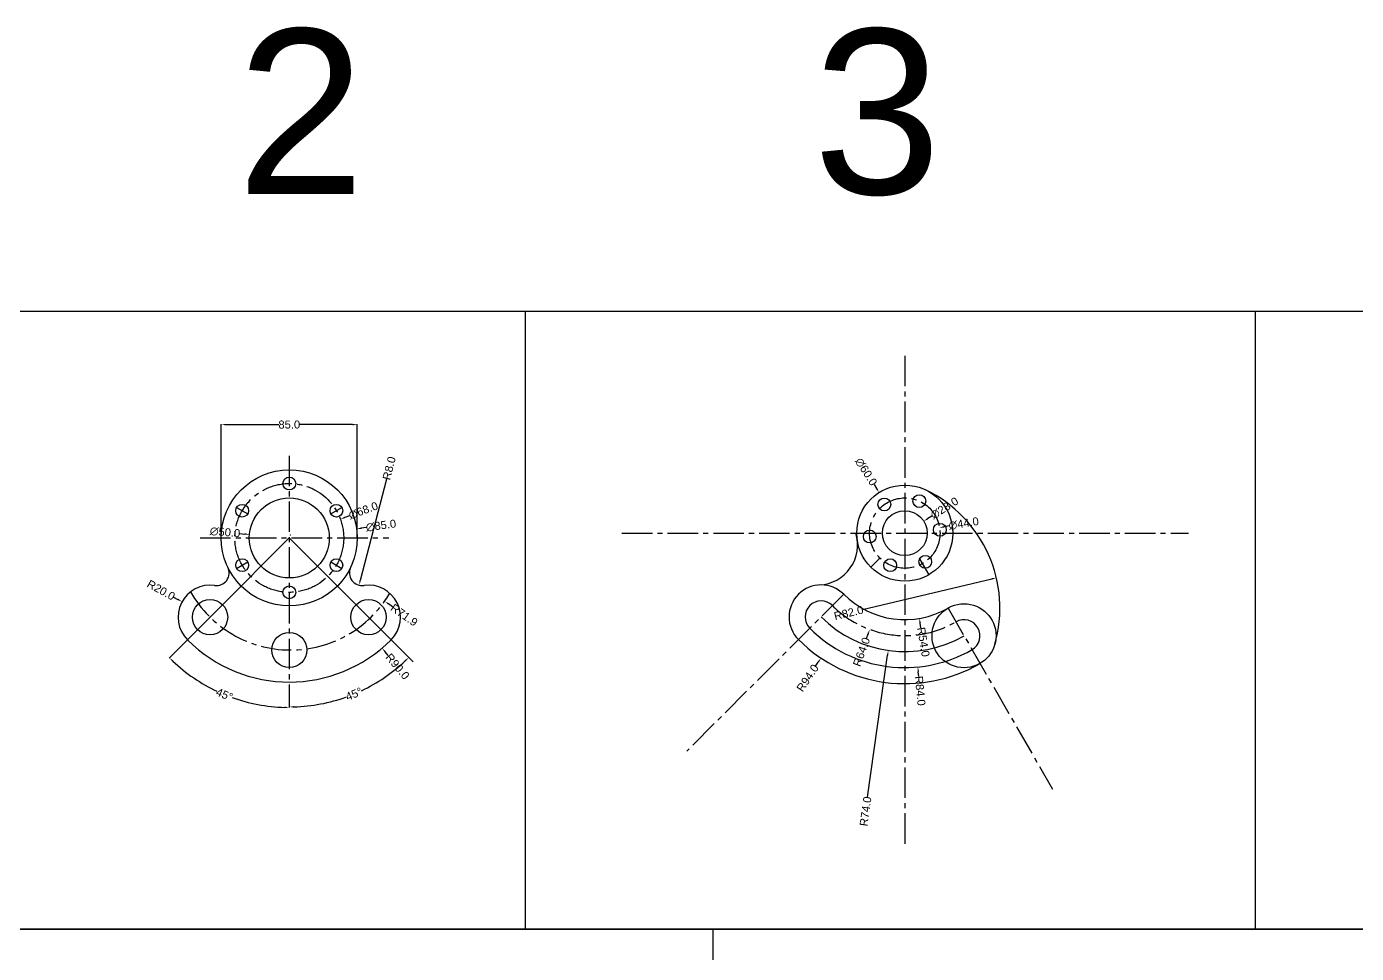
# Model space of a CAD drawing. Header units: millimetres. Extents: x 27 to 4233, y 1813 to 2971.
# Drawn here: x 457 to 1288, y 2392 to 2971 of the extents above; entities that cross this region are included whole.
import ezdxf

# ---------------------------------------------------------------- set-up
doc = ezdxf.new("R2010")
doc.units = ezdxf.units.MM
doc.linetypes.add('CENTER2', pattern=[28.575, 19.05, -3.175, 3.175, -3.175])
doc.styles.get("Standard").update_dxf_attribs({"font": 'arial.ttf'})
doc.dimstyles.get("Standard").update_dxf_attribs({"dimtxt": 5, "dimasz": 3, "dimexe": 0.18, "dimexo": 0.0625, "dimgap": 0.09, "dimtad": 0, "dimdec": 1, "dimzin": 0, "dimdsep": 46, "dimtxsty": 'Standard', "dimcen": 0.09, "dimadec": 0, "dimazin": 0, "dimtfac": 1, "dimtdec": 1, "dimtofl": 0, "dimtmove": 0, "dimatfit": 3, "dimfxl": 1, "dimtolj": 1, "dimtzin": 0, "dimarcsym": 0})

# ---------------------------------------------------------------- blocks, each defined once
blk = doc.blocks.new('*U1')
blk.add_circle((0, 0), 4)
blk = doc.blocks.new('*U2')
at = {"color": 0, "linetype": 'ByBlock', "lineweight": -2, "transparency": 16777216}
blk.add_blockref('*U1', (125.85, 389.79), dxfattribs=at)
for p, rotation in [((96.41, 372.79), 59.99999999999999), ((155.3, 372.79), 299.9999999999999), ((96.41, 338.79), 120), ((155.3, 338.79), 240), ((125.85, 321.79), 180)]:
    blk.add_blockref('*U1', p, dxfattribs=dict(at, rotation=rotation))
blk = doc.blocks.new('*D3')
at = {"color": 0, "lineweight": -2, "transparency": 16777216}
blk.add_line((548.12, 2578.67), (545.92, 2576.47), dxfattribs=at)
for start, end in [(226.62316, 244.7423), (250.2577, 268.37684)]:
    blk.add_arc((620.93, 2651.48), 105.9, start, end, dxfattribs=at)
at = {"color": 0, "transparency": 16777216}
for points in [[(547.85, 2574.15), (548.55, 2574.86), (546.05, 2576.6)], [(617.94, 2546.12), (617.92, 2545.12), (620.93, 2545.58)]]:
    blk.add_solid(points, dxfattribs=at)
at = {"layer": 'Defpoints', "color": 0, "transparency": 16777216}
for p in [(620.93, 2702.84), (576.81, 2607.36), (548.16, 2578.71), (567.98, 2559.77), (620.93, 2545.58)]:
    blk.add_point(p, dxfattribs=at)
at = {"color": 0, "transparency": 16777216, "insert": (580.4, 2553.64), "char_height": 5, "attachment_point": 5, "rotation": 337.5}
blk.add_mtext('\\A1;45°', dxfattribs=at)
blk = doc.blocks.new('*D4')
at = {"color": 0, "lineweight": -2, "transparency": 16777216}
for start, end in [(295.26652, 313.37165), (271.62835, 289.73348)]:
    blk.add_arc((620.93, 2651.48), 105.56, start, end, dxfattribs=at)
at = {"color": 0, "transparency": 16777216}
for points in [[(693.07, 2575.1), (693.77, 2574.39), (695.57, 2576.84)], [(623.94, 2545.46), (623.92, 2546.46), (620.93, 2545.92)]]:
    blk.add_solid(points, dxfattribs=at)
at = {"layer": 'Defpoints', "color": 0, "transparency": 16777216}
for p in [(620.93, 2702.84), (620.93, 2651.48), (698.29, 2574.12), (620.93, 2545.58), (648.25, 2549.51)]:
    blk.add_point(p, dxfattribs=at)
at = {"color": 0, "transparency": 16777216, "insert": (661.33, 2553.95), "char_height": 5, "attachment_point": 5, "rotation": 22.5}
blk.add_mtext('\\A1;45°', dxfattribs=at)
blk = doc.blocks.new('*D5')
at = {"color": 0, "lineweight": -2, "transparency": 16777216}
for p, q in [((620.84, 2651.48), (621.02, 2651.48)), ((620.93, 2651.39), (620.93, 2651.57)), ((669, 2657.95), (666.02, 2657.55))]:
    blk.add_line(p, q, dxfattribs=at)
at = {"color": 0, "transparency": 16777216}
blk.add_solid([(665.96, 2658.04), (666.09, 2657.05), (663.05, 2657.15)], dxfattribs=at)
at = {"layer": 'Defpoints', "color": 0, "transparency": 16777216}
for p in [(663.05, 2657.15), (578.81, 2645.81)]:
    blk.add_point(p, dxfattribs=at)
at = {"color": 0, "transparency": 16777216, "insert": (678.21, 2659.18), "char_height": 5, "attachment_point": 5, "rotation": 7.66149}
blk.add_mtext('\\A1;∅85.0', dxfattribs=at)
blk = doc.blocks.new('*D6')
at = {"color": 0, "lineweight": -2, "transparency": 16777216}
for p, q in [((658.46, 2665.31), (655.65, 2664.28)), ((620.84, 2651.48), (621.02, 2651.48)), ((620.93, 2651.39), (620.93, 2651.57))]:
    blk.add_line(p, q, dxfattribs=at)
at = {"color": 0, "transparency": 16777216}
blk.add_solid([(655.47, 2664.74), (655.82, 2663.81), (652.83, 2663.24)], dxfattribs=at)
at = {"layer": 'Defpoints', "color": 0, "transparency": 16777216}
for p in [(652.83, 2663.24), (589.03, 2639.72)]:
    blk.add_point(p, dxfattribs=at)
at = {"color": 0, "transparency": 16777216, "insert": (667.18, 2668.53), "char_height": 5, "attachment_point": 5, "rotation": 20.2334}
blk.add_mtext('\\A1;∅68.0', dxfattribs=at)
blk = doc.blocks.new('*D7')
at = {"color": 0, "lineweight": -2, "transparency": 16777216}
for p, q in [((590.05, 2654.19), (593.04, 2653.93)), ((620.84, 2651.48), (621.02, 2651.48)), ((620.93, 2651.39), (620.93, 2651.57))]:
    blk.add_line(p, q, dxfattribs=at)
at = {"color": 0, "transparency": 16777216}
blk.add_solid([(593.08, 2654.43), (592.99, 2653.43), (596.02, 2653.67)], dxfattribs=at)
at = {"layer": 'Defpoints', "color": 0, "transparency": 16777216}
for p in [(596.02, 2653.67), (645.83, 2649.29)]:
    blk.add_point(p, dxfattribs=at)
at = {"color": 0, "transparency": 16777216, "insert": (580.79, 2655), "char_height": 5, "attachment_point": 5, "rotation": 354.98142}
blk.add_mtext('\\A1;∅50.0', dxfattribs=at)
blk = doc.blocks.new('*D8')
at = {"color": 0, "lineweight": -2, "transparency": 16777216}
for p, q in [((578.43, 2704.01), (578.43, 2722.46)), ((581.43, 2722.28), (614.35, 2722.28)), ((660.43, 2722.28), (627.51, 2722.28)), ((663.43, 2704.01), (663.43, 2722.46))]:
    blk.add_line(p, q, dxfattribs=at)
at = {"color": 0, "transparency": 16777216}
for points in [[(581.43, 2722.78), (581.43, 2721.78), (578.43, 2722.28)], [(660.43, 2722.78), (660.43, 2721.78), (663.43, 2722.28)]]:
    blk.add_solid(points, dxfattribs=at)
at = {"layer": 'Defpoints', "color": 0, "transparency": 16777216}
for p in [(663.43, 2722.28), (578.43, 2703.94), (663.43, 2703.94)]:
    blk.add_point(p, dxfattribs=at)
at = {"color": 0, "transparency": 16777216, "insert": (620.93, 2722.28), "char_height": 5, "attachment_point": 5}
blk.add_mtext('\\A1;85.0', dxfattribs=at)
blk = doc.blocks.new('*D9')
at = {"color": 0, "lineweight": -2, "transparency": 16777216}
for p, q in [((548.67, 2614.55), (551.3, 2613.1)), ((571.34, 2601.98), (571.52, 2601.98)), ((571.43, 2601.89), (571.43, 2602.07))]:
    blk.add_line(p, q, dxfattribs=at)
at = {"color": 0, "transparency": 16777216}
blk.add_solid([(551.54, 2613.54), (551.05, 2612.66), (553.92, 2611.65)], dxfattribs=at)
at = {"layer": 'Defpoints', "color": 0, "transparency": 16777216}
for p in [(553.92, 2611.65), (571.43, 2601.98)]:
    blk.add_point(p, dxfattribs=at)
at = {"color": 0, "transparency": 16777216, "insert": (540.82, 2618.88), "char_height": 5, "attachment_point": 5, "rotation": 331.09692}
blk.add_mtext('\\A1;R20.0', dxfattribs=at)
blk = doc.blocks.new('*D10')
at = {"color": 0, "lineweight": -2, "transparency": 16777216}
for p, q in [((621.61, 2653.35), (621.79, 2653.35)), ((621.7, 2653.26), (621.7, 2653.44)), ((685.36, 2608.49), (682.9, 2610.22))]:
    blk.add_line(p, q, dxfattribs=at)
at = {"color": 0, "transparency": 16777216}
blk.add_solid([(683.19, 2610.62), (682.62, 2609.81), (680.45, 2611.94)], dxfattribs=at)
at = {"layer": 'Defpoints', "color": 0, "transparency": 16777216}
for p in [(621.7, 2653.35), (680.45, 2611.94)]:
    blk.add_point(p, dxfattribs=at)
at = {"color": 0, "transparency": 16777216, "insert": (692.7, 2603.31), "char_height": 5, "attachment_point": 5, "rotation": 324.82541}
blk.add_mtext('\\A1;R71.9', dxfattribs=at)
blk = doc.blocks.new('*D11')
at = {"color": 0, "lineweight": -2, "transparency": 16777216}
for p, q in [((620.84, 2651.48), (621.02, 2651.48)), ((620.93, 2651.39), (620.93, 2651.57)), ((682.77, 2578.05), (680.84, 2580.35))]:
    blk.add_line(p, q, dxfattribs=at)
at = {"color": 0, "transparency": 16777216}
blk.add_solid([(681.22, 2580.67), (680.45, 2580.02), (678.9, 2582.64)], dxfattribs=at)
at = {"layer": 'Defpoints', "color": 0, "transparency": 16777216}
for p in [(620.93, 2651.48), (678.9, 2582.64)]:
    blk.add_point(p, dxfattribs=at)
at = {"color": 0, "transparency": 16777216, "insert": (688.55, 2571.19), "char_height": 5, "attachment_point": 5, "rotation": 310.104}
blk.add_mtext('\\A1;R90.0', dxfattribs=at)
blk = doc.blocks.new('*D12')
at = {"color": 0, "lineweight": -2, "transparency": 16777216}
blk.add_line((681.57, 2688.21), (665.24, 2624.86), dxfattribs=at)
at = {"color": 0, "transparency": 16777216}
blk.add_solid([(664.76, 2624.99), (665.73, 2624.74), (664.5, 2621.96)], dxfattribs=at)
at = {"layer": 'Defpoints', "color": 0, "transparency": 16777216}
for p in [(666.49, 2629.7), (664.5, 2621.96)]:
    blk.add_point(p, dxfattribs=at)
at = {"color": 0, "transparency": 16777216, "insert": (683.33, 2695.01), "char_height": 5, "attachment_point": 5, "rotation": 75.54611}
blk.add_mtext('\\A1;R8.0', dxfattribs=at)
blk = doc.blocks.new('*U122')
blk.add_circle((0, 0), 4)
blk = doc.blocks.new('*U123')
at = {"color": 0, "linetype": 'ByBlock', "lineweight": -2, "transparency": 16777216}
blk.add_blockref('*U122', (2235.85, 1768.37), dxfattribs=at)
for p, rotation in [((2257.75, 1770.48), 299.9999999999999), ((2226.73, 1748.35), 60.00000000000001), ((2270.53, 1752.57), 240), ((2239.51, 1730.44), 120), ((2261.4, 1732.55), 180)]:
    blk.add_blockref('*U122', p, dxfattribs=dict(at, rotation=rotation))
blk = doc.blocks.new('*D161')
at = {"color": 0, "lineweight": -2, "transparency": 16777216}
for p, q in [((1022.45, 2665.12), (1019.91, 2663.52)), ((1005.43, 2654.47), (1005.61, 2654.47)), ((1005.52, 2654.38), (1005.52, 2654.56))]:
    blk.add_line(p, q, dxfattribs=at)
at = {"color": 0, "transparency": 16777216}
blk.add_solid([(1019.64, 2663.95), (1020.17, 2663.1), (1017.37, 2661.92)], dxfattribs=at)
at = {"layer": 'Defpoints', "color": 0, "transparency": 16777216}
for p in [(1017.37, 2661.92), (993.67, 2647.02)]:
    blk.add_point(p, dxfattribs=at)
at = {"color": 0, "transparency": 16777216, "insert": (1030.31, 2670.07), "char_height": 5, "attachment_point": 5, "rotation": 32.17255}
blk.add_mtext('\\A1;∅28.0', dxfattribs=at)
blk = doc.blocks.new('*D162')
at = {"color": 0, "lineweight": -2, "transparency": 16777216}
for p, q in [((1033.16, 2658.95), (1030.2, 2658.47)), ((1005.43, 2654.47), (1005.61, 2654.47)), ((1005.52, 2654.38), (1005.52, 2654.56))]:
    blk.add_line(p, q, dxfattribs=at)
at = {"color": 0, "transparency": 16777216}
blk.add_solid([(1030.12, 2658.96), (1030.28, 2657.98), (1027.23, 2657.99)], dxfattribs=at)
at = {"layer": 'Defpoints', "color": 0, "transparency": 16777216}
for p in [(983.8, 2650.95), (1027.23, 2657.99)]:
    blk.add_point(p, dxfattribs=at)
at = {"color": 0, "transparency": 16777216, "insert": (1042.33, 2660.44), "char_height": 5, "attachment_point": 5, "rotation": 9.20932}
blk.add_mtext('\\A1;∅44.0', dxfattribs=at)
blk = doc.blocks.new('*D163')
at = {"color": 0, "lineweight": -2, "transparency": 16777216}
for p, q in [((986.29, 2684.9), (987.89, 2682.37)), ((1005.43, 2654.47), (1005.61, 2654.47)), ((1005.52, 2654.38), (1005.52, 2654.56))]:
    blk.add_line(p, q, dxfattribs=at)
at = {"color": 0, "transparency": 16777216}
blk.add_solid([(988.31, 2682.63), (987.47, 2682.1), (989.49, 2679.83)], dxfattribs=at)
at = {"layer": 'Defpoints', "color": 0, "transparency": 16777216}
for p in [(989.49, 2679.83), (1021.54, 2629.11)]:
    blk.add_point(p, dxfattribs=at)
at = {"color": 0, "transparency": 16777216, "insert": (981.32, 2692.76), "char_height": 5, "attachment_point": 5, "rotation": 302.28737}
blk.add_mtext('\\A1;∅60.0', dxfattribs=at)
blk = doc.blocks.new('*D164')
at = {"color": 0, "lineweight": -2, "transparency": 16777216}
for p, q in [((1005.43, 2654.47), (1005.61, 2654.47)), ((1005.52, 2654.38), (1005.52, 2654.56)), ((1015.64, 2595.33), (1015.13, 2598.29))]:
    blk.add_line(p, q, dxfattribs=at)
at = {"color": 0, "transparency": 16777216}
blk.add_solid([(1015.62, 2598.37), (1014.64, 2598.2), (1014.62, 2601.24)], dxfattribs=at)
at = {"layer": 'Defpoints', "color": 0, "transparency": 16777216}
for p in [(1005.52, 2654.47), (1014.62, 2601.24)]:
    blk.add_point(p, dxfattribs=at)
at = {"color": 0, "transparency": 16777216, "insert": (1017.15, 2586.49), "char_height": 5, "attachment_point": 5, "rotation": 279.70935}
blk.add_mtext('\\A1;R54.0', dxfattribs=at)
blk = doc.blocks.new('*D165')
at = {"color": 0, "lineweight": -2, "transparency": 16777216}
for p, q in [((1005.43, 2654.47), (1005.61, 2654.47)), ((1005.52, 2654.38), (1005.52, 2654.56)), ((981.56, 2588.7), (982.58, 2591.52))]:
    blk.add_line(p, q, dxfattribs=at)
at = {"color": 0, "transparency": 16777216}
blk.add_solid([(982.11, 2591.69), (983.05, 2591.35), (983.61, 2594.34)], dxfattribs=at)
at = {"layer": 'Defpoints', "color": 0, "transparency": 16777216}
for p in [(1005.52, 2654.47), (983.61, 2594.34)]:
    blk.add_point(p, dxfattribs=at)
at = {"color": 0, "transparency": 16777216, "insert": (978.49, 2580.27), "char_height": 5, "attachment_point": 5, "rotation": 69.98245}
blk.add_mtext('\\A1;R64.0', dxfattribs=at)
blk = doc.blocks.new('*D166')
at = {"color": 0, "lineweight": -2, "transparency": 16777216}
for p, q in [((1005.43, 2654.47), (1005.61, 2654.47)), ((1005.52, 2654.38), (1005.52, 2654.56)), ((982.25, 2489.55), (994.76, 2578.22))]:
    blk.add_line(p, q, dxfattribs=at)
at = {"color": 0, "transparency": 16777216}
blk.add_solid([(994.27, 2578.29), (995.26, 2578.16), (995.18, 2581.2)], dxfattribs=at)
at = {"layer": 'Defpoints', "color": 0, "transparency": 16777216}
for p in [(1005.52, 2654.47), (995.18, 2581.2)]:
    blk.add_point(p, dxfattribs=at)
at = {"color": 0, "transparency": 16777216, "insert": (981, 2480.67), "char_height": 5, "attachment_point": 5, "rotation": 81.9691}
blk.add_mtext('\\A1;R74.0', dxfattribs=at)
blk = doc.blocks.new('*D167')
at = {"color": 0, "lineweight": -2, "transparency": 16777216}
for p, q in [((1005.43, 2654.47), (1005.61, 2654.47)), ((1005.52, 2654.38), (1005.52, 2654.56)), ((1014.25, 2564.89), (1013.96, 2567.88))]:
    blk.add_line(p, q, dxfattribs=at)
at = {"color": 0, "transparency": 16777216}
blk.add_solid([(1014.46, 2567.93), (1013.46, 2567.83), (1013.67, 2570.87)], dxfattribs=at)
at = {"layer": 'Defpoints', "color": 0, "transparency": 16777216}
for p in [(1005.52, 2654.47), (1013.67, 2570.87)]:
    blk.add_point(p, dxfattribs=at)
at = {"color": 0, "transparency": 16777216, "insert": (1015.12, 2555.97), "char_height": 5, "attachment_point": 5, "rotation": 275.56998}
blk.add_mtext('\\A1;R84.0', dxfattribs=at)
blk = doc.blocks.new('*D168')
at = {"color": 0, "lineweight": -2, "transparency": 16777216}
for p, q in [((1005.43, 2654.47), (1005.61, 2654.47)), ((1005.52, 2654.38), (1005.52, 2654.56)), ((949.8, 2571.43), (951.47, 2573.92))]:
    blk.add_line(p, q, dxfattribs=at)
at = {"color": 0, "transparency": 16777216}
blk.add_solid([(951.06, 2574.2), (951.89, 2573.64), (953.14, 2576.41)], dxfattribs=at)
at = {"layer": 'Defpoints', "color": 0, "transparency": 16777216}
for p in [(1005.52, 2654.47), (953.14, 2576.41)]:
    blk.add_point(p, dxfattribs=at)
at = {"color": 0, "transparency": 16777216, "insert": (944.8, 2563.98), "char_height": 5, "attachment_point": 5, "rotation": 56.13852}
blk.add_mtext('\\A1;R94.0', dxfattribs=at)
blk = doc.blocks.new('*D169')
at = {"color": 0, "lineweight": -2, "transparency": 16777216}
blk.add_line((979.17, 2606.71), (1059.82, 2625.89), dxfattribs=at)
at = {"color": 0, "transparency": 16777216}
blk.add_solid([(1059.7, 2626.37), (1059.94, 2625.4), (1062.74, 2626.58)], dxfattribs=at)
at = {"layer": 'Defpoints', "color": 0, "transparency": 16777216}
for p in [(1062.74, 2626.58), (982.96, 2607.62)]:
    blk.add_point(p, dxfattribs=at)
at = {"color": 0, "transparency": 16777216, "insert": (970.44, 2604.64), "char_height": 5, "attachment_point": 5, "rotation": 13.37046}
blk.add_mtext('\\A1;R82.0', dxfattribs=at)

msp = doc.modelspace()

# ---------------------------------------------------------------- linework, layer by layer
for p, q in [((768.4, 2793.14), (768.4, 2407.07)), ((1224.41, 2793.14), (1224.41, 2407.07)), ((578.43, 2651.48), (578.43, 2712.18)), ((663.43, 2651.48), (663.43, 2712.55)), ((588.02, 2670.48), (594.95, 2666.48)), ((646.91, 2666.48), (653.84, 2670.48)), ((620.93, 2651.48), (576.81, 2607.36)), ((620.93, 2651.48), (698.29, 2574.12)), ((588.02, 2632.48), (594.95, 2636.48)), ((646.91, 2636.48), (653.84, 2632.48)), ((576.81, 2607.36), (548.16, 2578.71)), ((885.58, 2407.07), (885.58, 1963.62))]:
    msp.add_line(p, q)
at = {"linetype": 'CENTER2'}
for p, q in [((1005.52, 2765.28), (1005.52, 2459.03)), ((620.93, 2702.84), (620.93, 2545.58)), ((565.22, 2651.48), (683.15, 2651.48)), ((828.76, 2654.47), (1182.86, 2654.47)), ((989.96, 2638.91), (984.3, 2633.26)), ((1014.77, 2638.45), (1020.52, 2628.49)), ((967.33, 2616.29), (869.27, 2518.23)), ((1032.52, 2607.7), (1097.88, 2494.49)), ((869.27, 2518.23), (869.27, 2518.23)), ((1097.88, 2494.49), (1097.88, 2494.49))]:
    msp.add_line(p, q, dxfattribs=at)
for points in [[(26.78, 2793.14), (4232.81, 2793.14), (4232.81, 2407.07), (26.78, 2407.07)], [(26.78, 2407.07), (2247.7, 2407.07), (2247.7, 1963.62), (26.78, 1963.62)]]:
    msp.add_lwpolyline(points, close=True)
for centre, radius in [((620.93, 2651.48), 42.5), ((1005.52, 2654.47), 30), ((620.93, 2651.48), 25), ((1005.52, 2654.47), 14), ((571.43, 2601.98), 11), ((670.43, 2601.98), 11), ((1042.52, 2590.38), 20), ((620.93, 2581.48), 11)]:
    msp.add_circle(centre, radius)
for centre, radius in [((620.93, 2651.48), 34), ((1005.52, 2654.47), 22)]:
    msp.add_circle(centre, radius, dxfattribs=at)
for centre, radius, start, end in [((982.96, 2607.62), 82, 343.86196, 64.29192), ((951.01, 2647.09), 25, 272.77281, 17.16614), ((575.36, 2629.7), 8, 261.92467, 25.54313), ((666.49, 2629.7), 8, 154.45687, 278.07533), ((571.43, 2601.98), 20, 81.92467, 225), ((670.43, 2601.98), 20, 315, 98.07533), ((953.19, 2602.14), 20, 45, 225), ((953.19, 2602.14), 10, 45, 225), ((1005.52, 2654.47), 54, 225, 300), ((1005.52, 2654.47), 74, 225, 300), ((1005.52, 2654.47), 84, 225, 300), ((1042.52, 2590.38), 10, 300, 120), ((620.93, 2651.48), 90, 225, 315), ((1005.52, 2654.47), 94, 225, 300)]:
    msp.add_arc(centre, radius, start, end)
for centre, radius, start, end in [((621.7, 2653.35), 71.87, 209.62146, 329.58146), ((1005.52, 2654.47), 64, 225, 300)]:
    msp.add_arc(centre, radius, start, end, dxfattribs=at)

# ---------------------------------------------------------------- block references
for name, p in [('*U2', (495.07, 2295.68)), ('*U123', (-1243.11, 904.01))]:
    msp.add_blockref(name, p)

# ---------------------------------------------------------------- texts
msp.add_text('1         2       3          4      5     6       7      8      9    10     11     12', height=103.076).set_placement((148.07, 2866.29))

# ---------------------------------------------------------------- dimensions: what is measured, and where the dimension line sits
dim = msp.add_linear_dim(base=(663.43, 2722.28), p1=(578.43, 2703.94), p2=(663.43, 2703.94), dimstyle='Standard')
dim.commit()
dim.dimension.update_dxf_attribs({"geometry": '*D8', "text_midpoint": (620.93, 2722.28)})
for base, line1, line2, picture, middle in [((567.98, 2559.77), ((620.93, 2702.84), (620.93, 2545.58)), ((576.81, 2607.36), (548.16, 2578.71)), '*D3', (580.4, 2553.64)), ((648.25, 2549.51), ((620.93, 2651.48), (698.29, 2574.12)), ((620.93, 2702.84), (620.93, 2545.58)), '*D4', (661.33, 2553.95))]:
    dim = msp.add_angular_dim_2l(base=base, line1=line1, line2=line2, dimstyle='Standard')
    dim.commit()
    dim.dimension.update_dxf_attribs({"geometry": picture, "text_midpoint": middle})
for center, mpoint, picture, middle in [((666.49, 2629.7), (664.5, 2621.96), '*D12', (683.33, 2695.01)), ((1005.52, 2654.47), (995.18, 2581.2), '*D166', (981, 2480.67)), ((982.96, 2607.62), (1062.74, 2626.58), '*D169', (970.44, 2604.64))]:
    dim = msp.add_radius_dim(center=center, mpoint=mpoint, dimstyle='Standard')
    dim.commit()
    dim.dimension.update_dxf_attribs({"geometry": picture, "text_midpoint": middle, "dimtype": 164})
for p1, p2, picture, middle in [((1021.54, 2629.11), (989.49, 2679.83), '*D163', (981.32, 2692.76)), ((993.67, 2647.02), (1017.37, 2661.92), '*D161', (1030.31, 2670.07)), ((589.03, 2639.72), (652.83, 2663.24), '*D6', (667.18, 2668.53)), ((645.83, 2649.29), (596.02, 2653.67), '*D7', (580.79, 2655)), ((578.81, 2645.81), (663.05, 2657.15), '*D5', (678.21, 2659.18)), ((983.8, 2650.95), (1027.23, 2657.99), '*D162', (1042.33, 2660.44))]:
    dim = msp.add_diameter_dim_2p(p1=p1, p2=p2, dimstyle='Standard')
    dim.commit()
    dim.dimension.update_dxf_attribs({"geometry": picture, "text_midpoint": middle})
for center, mpoint, picture, middle in [((620.93, 2651.48), (678.9, 2582.64), '*D11', (688.55, 2571.19)), ((621.7, 2653.35), (680.45, 2611.94), '*D10', (692.7, 2603.31)), ((1005.52, 2654.47), (953.14, 2576.41), '*D168', (944.8, 2563.98)), ((1005.52, 2654.47), (983.61, 2594.34), '*D165', (978.49, 2580.27)), ((1005.52, 2654.47), (1014.62, 2601.24), '*D164', (1017.15, 2586.49)), ((1005.52, 2654.47), (1013.67, 2570.87), '*D167', (1015.12, 2555.97)), ((571.43, 2601.98), (553.92, 2611.65), '*D9', (540.82, 2618.88))]:
    dim = msp.add_radius_dim(center=center, mpoint=mpoint, dimstyle='Standard')
    dim.commit()
    dim.dimension.update_dxf_attribs({"geometry": picture, "text_midpoint": middle})

doc.saveas('drawing.dxf')
